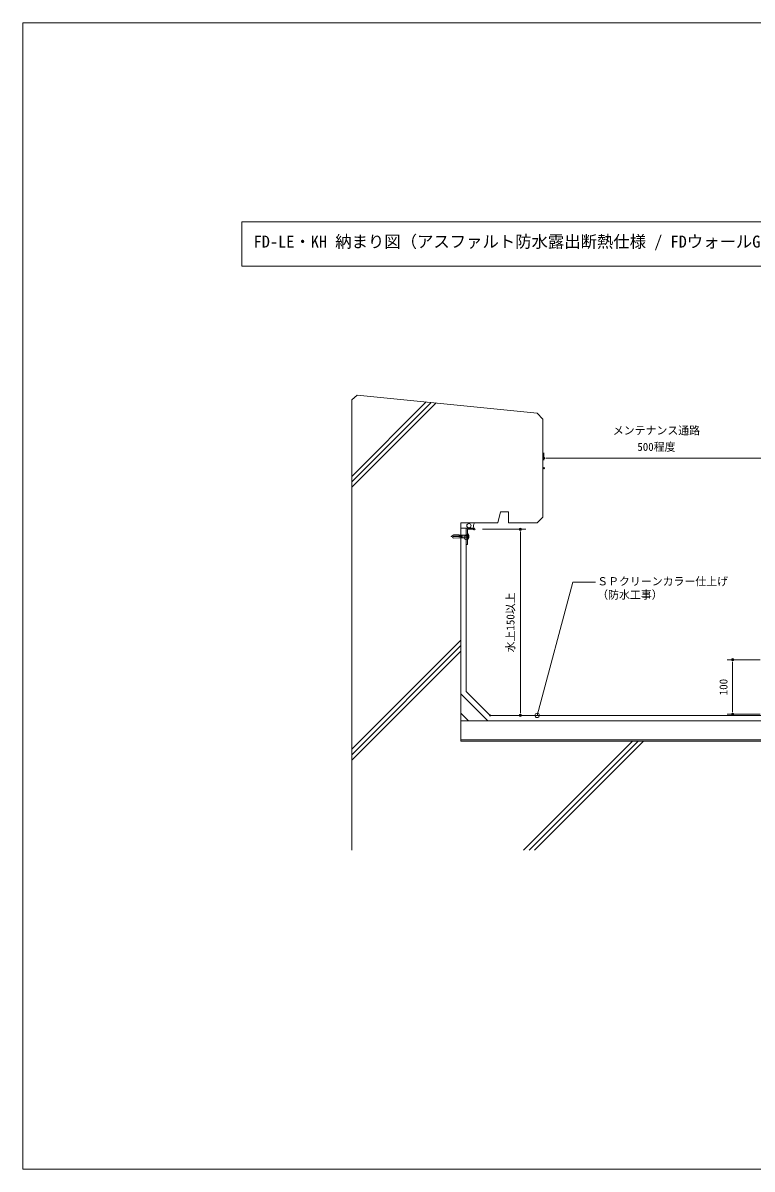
# Model space of a CAD drawing. Units: millimetres, scale not verified. Extents: x -1485 to 1485, y -1050 to 1050.
# Drawn here: x -1485 to -148, y -1050 to 1050 of the extents above; entities that cross this region are included whole.
import ezdxf
from ezdxf.enums import TextEntityAlignment as Align

# ---------------------------------------------------------------- set-up
doc = ezdxf.new("R2010")
doc.units = ezdxf.units.MM
doc.header["$LTSCALE"] = 4
doc.header["$PDMODE"] = 32
doc.header["$PDSIZE"] = 2
for name, color, linetype, lineweight in [('0-0_0', 7, 'Continuous', 18), ('0-3_HATCH', 9, 'Continuous', 18), ('0-4_KUTAI', 3, 'Continuous', 18), ('0-5_BOUSUI', 1, 'Continuous', 18), ('0-6_KANAMONO_SCREW', 4, 'Continuous', 18), ('0-7_dannnetu', 6, 'Continuous', 18), ('0-8_KANAMONO', 4, 'Continuous', 18), ('0-A_MOJI', 7, 'Continuous', 18)]:
    doc.layers.add(name, color=color, linetype=linetype, lineweight=lineweight)
doc.layers.add('0-1_WAKU', color=7, linetype='Continuous')
doc.layers.add('0-2_DEFPOINTS', color=7, linetype='Continuous')
doc.styles.add('ＭＳ ゴシック', font='')
doc.styles.get('ＭＳ ゴシック').set_extended_font_data('MS Gothic')

# ---------------------------------------------------------------- blocks, each defined once
blk = doc.blocks.new('_Dot')
at = {"layer": '0-0_0'}
for p, q in [((-0.5, 0), (-1, 0)), ((0.25, 0), (-0.25, 0))]:
    blk.add_line(p, q, dxfattribs=at)
blk.add_circle((0, 0), 0.25, dxfattribs=at)
blk = doc.blocks.new('D3')
at = {"layer": '0-2_DEFPOINTS'}
for p in [(1301.408, 933.199), (1366.837, 933.199), (1366.837, 833.199)]:
    blk.add_point(p, dxfattribs=at)
at = {"layer": '0-A_MOJI'}
for p, q in [((1351.837, 933.199), (1291.408, 933.199)), ((1301.408, 841.199), (1301.408, 925.199)), ((1351.837, 833.199), (1291.408, 833.199))]:
    blk.add_line(p, q, dxfattribs=at)
at = {"layer": '0-A_MOJI', "xscale": 8, "yscale": 8}
for p, rotation in [((1301.408, 933.199), 90), ((1301.408, 833.199), 270)]:
    blk.add_blockref('_Dot', p, dxfattribs=dict(at, rotation=rotation))
at = {"layer": '0-A_MOJI', "style": 'ＭＳ ゴシック'}
blk.add_text('100', height=14.66, rotation=90, dxfattribs=at).set_placement((1296.408, 868.199), align=Align.BOTTOM_LEFT)
blk = doc.blocks.new('hps-5-10-30')
at = {"layer": '0-6_KANAMONO_SCREW'}
for p, q in [((-4.583, 1.667), (4.583, 1.667)), ((-4.583, 0), (-4.583, 1.667)), ((-4.583, 0), (-3.333, 0)), ((-3.542, 2.083), (-2.5, 2.292)), ((3.542, 2.083), (-3.542, 2.083)), ((-3.542, 2.083), (-3.542, 1.667)), ((-3.333, 0), (3.333, 0)), ((2.5, 2.292), (-2.5, 2.292)), ((2.5, 2.292), (3.542, 2.083)), ((3.333, 0), (4.583, 0)), ((3.542, 1.667), (3.542, 2.083)), ((4.583, 1.667), (4.583, 0)), ((-2.629, -15.57), (-3.074, -25.674)), ((-2.42, -15.579), (-2.629, -15.57)), ((-2.509, -12.864), (-2.619, -15.362)), ((-2.411, -15.371), (-2.619, -15.362)), ((-2.301, -12.873), (-2.509, -12.864)), ((-2.5, -0.833), (-2.5, -12.656)), ((-2.5, -8.489), (2.5, -8.489)), ((-2.5, -10.989), (2.5, -10.989)), ((-2.292, -12.665), (-2.5, -12.656)), ((-2.292, -12.665), (-2.42, -15.579)), ((-0.208, -12.656), (-0.833, -26.823)), ((-0.575, -20.977), (0.563, -20.693)), ((-0.52, -19.713), (0.508, -19.456)), ((-0.464, -18.449), (0.454, -18.22)), ((-0.408, -17.185), (0.399, -16.984)), ((-0.352, -15.921), (0.345, -15.747)), ((-0.297, -14.657), (0.29, -14.511)), ((-0.241, -13.394), (0.236, -13.274)), ((-0.208, -12.656), (0.208, -12.656)), ((0.208, -12.656), (0.833, -26.823)), ((2.292, -12.665), (2.5, -12.656)), ((2.292, -12.665), (2.42, -15.579)), ((2.301, -12.873), (2.509, -12.864)), ((2.411, -15.371), (2.619, -15.362)), ((2.42, -15.579), (2.629, -15.57)), ((2.5, -0.833), (2.5, -12.656)), ((2.509, -12.864), (2.619, -15.362)), ((2.629, -15.57), (3.074, -25.674)), ((-1.595, -26.823), (-0.385, -29.743)), ((-1.347, -27.42), (1.043, -26.823)), ((-0.798, -26.033), (0.781, -25.638)), ((-0.743, -24.769), (0.727, -24.402)), ((-0.687, -23.505), (0.672, -23.165)), ((-0.631, -22.241), (0.617, -21.929)), ((1.595, -26.823), (0.385, -29.743)), ((0.833, -26.823), (2.5, -26.823)), ((2.5, -26.823), (3.074, -25.674))]:
    blk.add_line(p, q, dxfattribs=at)
blk.add_lwpolyline([(-0.833, -26.823), (-2.5, -26.823), (-3.074, -25.674)], dxfattribs=at)
for centre, radius, start, end in [((-3.333, -0.833), 0.833, 0, 90), ((3.333, -0.833), 0.833, 90, 180), ((0, -29.583), 0.417, 202.5, 337.5)]:
    blk.add_arc(centre, radius, start, end, dxfattribs=at)
blk = doc.blocks.new('D5')
at = {"layer": '0-2_DEFPOINTS'}
for p in [(1368.337, 1302.469), (955.111, 1284.17), (1368.337, 1268.638)]:
    blk.add_point(p, dxfattribs=at)
at = {"layer": '0-A_MOJI'}
for p, q in [((955.111, 1299.17), (955.111, 1312.469)), ((963.111, 1302.469), (1360.337, 1302.469)), ((1368.337, 1283.638), (1368.337, 1312.469))]:
    blk.add_line(p, q, dxfattribs=at)
at = {"layer": '0-A_MOJI', "xscale": 8, "yscale": 8, "rotation": 180}
blk.add_blockref('_Dot', (955.111, 1302.469), dxfattribs=at)
at = {"layer": '0-A_MOJI', "xscale": 8, "yscale": 8}
blk.add_blockref('_Dot', (1368.337, 1302.469), dxfattribs=at)
at = {"layer": '0-A_MOJI', "style": 'ＭＳ ゴシック'}
for s, p in [('メンテナンス通路', (1081.724, 1341.522)), ('500程度', (1126.724, 1311.522))]:
    blk.add_text(s, height=14.66, dxfattribs=at).set_placement(p, align=Align.BOTTOM_LEFT)
blk = doc.blocks.new('D6')
at = {"layer": '0-2_DEFPOINTS'}
for p in [(827.611, 1172.199), (912.143, 1172.199), (856.75, 831.199)]:
    blk.add_point(p, dxfattribs=at)
at = {"layer": '0-A_MOJI'}
for p, q in [((842.611, 1172.199), (922.143, 1172.199)), ((912.143, 839.199), (912.143, 1164.199)), ((871.75, 831.199), (922.143, 831.199))]:
    blk.add_line(p, q, dxfattribs=at)
at = {"layer": '0-A_MOJI', "xscale": 8, "yscale": 8}
for p, rotation in [((912.143, 1172.199), 90), ((912.143, 831.199), 270)]:
    blk.add_blockref('_Dot', p, dxfattribs=dict(at, rotation=rotation))
at = {"layer": '0-A_MOJI', "style": 'ＭＳ ゴシック'}
blk.add_text('水上150以上', height=14.66, rotation=90, dxfattribs=at).set_placement((905.773, 946.699), align=Align.BOTTOM_LEFT)

msp = doc.modelspace()

# ---------------------------------------------------------------- linework, layer by layer
at = {"layer": '0-0_0'}
msp.add_lwpolyline([(-1485, -1050), (1485, -1050), (1485, 1050), (-1485, 1050)], close=True, dxfattribs=at)
at = {"layer": '0-3_HATCH'}
for p, q in [((-881.889, 219.199), (-745.526, 355.563)), ((-881.889, 209.199), (-736.435, 354.654)), ((-881.889, 199.199), (-727.344, 353.745)), ((-881.889, -280.801), (-681.889, -80.801)), ((-881.889, -290.801), (-681.889, -90.801)), ((-881.889, -300.801), (-681.889, -100.801)), ((-566.889, -465.801), (-366.889, -265.801)), ((-556.889, -465.801), (-356.889, -265.801)), ((-546.889, -465.801), (-346.889, -265.801))]:
    msp.add_line(p, q, dxfattribs=at)
at = {"layer": '0-4_KUTAI'}
msp.add_line((-681.889, 134.199), (-614.389, 134.199), dxfattribs=at)
for points in [[(-594.389, 134.199), (-541.889, 134.199), (-531.889, 144.199), (-531.889, 324.199), (-541.84, 335.194), (-871.939, 368.204), (-881.889, 359.199), (-881.889, -465.801)], [(-594.389, 134.199), (-594.389, 154.199), (-609.389, 154.199), (-614.389, 134.199)], [(852.513, -265.801), (-681.889, -265.801), (-681.889, 134.199)]]:
    msp.add_lwpolyline(points, dxfattribs=at)
at = {"layer": '0-5_BOUSUI'}
for p, q in [((-671.889, 124.199), (-681.889, 124.199)), ((852.513, -263.801), (-681.889, -263.801))]:
    msp.add_line(p, q, dxfattribs=at)
msp.add_lwpolyline([(852.513, -218.801), (-628.25, -218.801), (-671.889, -175.161), (-671.889, 94.199)], dxfattribs=at)
msp.add_arc((-649.985, 128.85), 8.744, 142.28627, 212.13746, dxfattribs=at)
at = {"layer": '0-7_dannnetu'}
msp.add_line((852.513, -228.801), (-681.889, -228.801), dxfattribs=at)
msp.add_lwpolyline([(-681.889, -179.303), (-632.392, -228.801), (-667.747, -228.801), (-681.889, -214.659)], close=True, dxfattribs=at)
at = {"layer": '0-8_KANAMONO'}
msp.add_line((-669.889, 108.949), (-670.059, 109.011), dxfattribs=at)
for points in [[(-670.059, 109.387), (-669.889, 109.449), (-669.889, 122.199), (-657.389, 122.199), (-657.389, 124.199), (-672.389, 124.199), (-672.389, 122.199), (-671.889, 122.199), (-671.889, 111.199), (-672.315, 110.855)], [(-672.315, 110.544), (-671.889, 110.199), (-671.889, 108.199), (-672.315, 107.855)], [(-672.315, 98.544), (-671.889, 98.199), (-671.889, 94.199), (-669.889, 94.199), (-669.889, 108.949)], [(-672.315, 107.544), (-671.889, 107.199), (-671.889, 105.199), (-672.315, 104.855)], [(-672.315, 104.544), (-671.889, 104.199), (-671.889, 102.199), (-672.315, 101.855)], [(-672.315, 101.544), (-671.889, 101.199), (-671.889, 99.199), (-672.315, 98.855)]]:
    msp.add_lwpolyline(points, dxfattribs=at)
for centre, start, end in [((-672.189, 110.699), 128.97666, 231.02334), ((-672.189, 107.699), 128.97666, 231.02334), ((-669.989, 109.199), 110.2297, 249.7703), ((-672.189, 104.699), 128.97666, 231.02334), ((-672.189, 101.699), 128.97666, 231.02334), ((-672.189, 98.699), 128.97666, 231.02334)]:
    msp.add_arc(centre, 0.2, start, end, dxfattribs=at)
at = {"layer": '0-A_MOJI'}
for p, q in [((-542.026, -218.801), (-476.681, 25.07)), ((-476.681, 25.07), (-434.961, 25.07))]:
    msp.add_line(p, q, dxfattribs=at)
msp.add_lwpolyline([(-1083.697, 604.18), (231.351, 604.18), (231.351, 685.766), (-1083.697, 685.766)], close=True, dxfattribs=at)
for centre in [(-667.151, 128.645), (-671.61, 107.045), (-542.026, -218.801)]:
    msp.add_circle(centre, 4, dxfattribs=at)

# ---------------------------------------------------------------- block references
at = {"layer": '0-1_WAKU', "rotation": 270}
msp.add_blockref('hps-5-10-30', (-669.889, 109.199), dxfattribs=at)
at = {"layer": '0-A_MOJI'}
for name in ['D5', 'D6', 'D3']:
    msp.add_blockref(name, (-1485, -1050), dxfattribs=at)

# ---------------------------------------------------------------- texts
at = {"layer": '0-A_MOJI', "style": 'ＭＳ ゴシック'}
for s, height, p in [('FD-LE・KH 納まり図（アスファルト防水露出断熱仕様 / FDウォールG100）', 21.99, (-1061.949, 631.791)), ('ＳＰクリーンカラー仕上げ', 14.66, (-431.961, 15.07)), ('（防水工事）', 14.66, (-431.961, -9.561))]:
    msp.add_text(s, height=height, dxfattribs=at).set_placement(p, align=Align.BOTTOM_LEFT)

doc.saveas('drawing.dxf')
